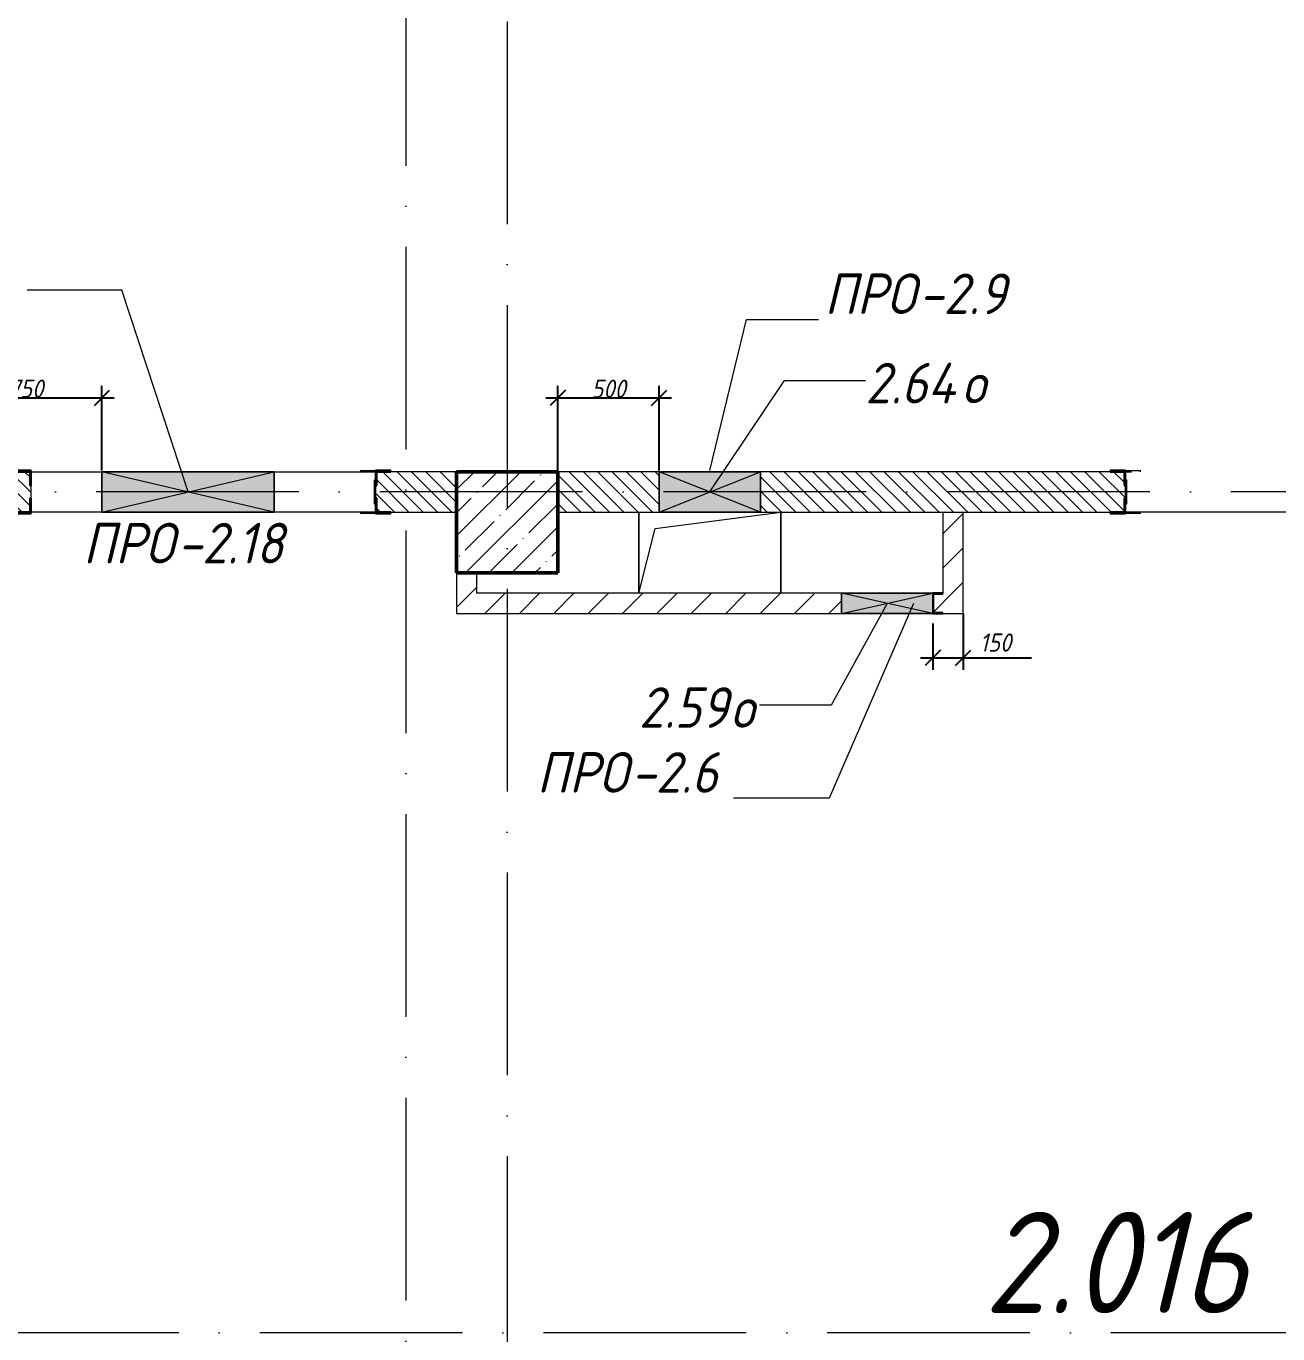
# Model space of a CAD drawing. Header units: millimetres. Extents: x -537608 to 253996, y -217170 to 186033.
# Drawn here: x -129522 to -123345, y 13550 to 20003 of the extents above; entities that cross this region are included whole.
import ezdxf

# ---------------------------------------------------------------- set-up
doc = ezdxf.new("R2010")
doc.units = ezdxf.units.MM
doc.linetypes.add('50_200_ШТРИХ_1Т_ш5_п1_п1_', pattern=[1400, 1000, -200, 0, -200])
for name, color, linetype, lineweight in [('A-____-____-DIMS', 7, 'Continuous', 9), ('A-DETL-GENF-OTLN', 7, 'Continuous', 9), ('A-FLOR-____-OTLN', 7, 'Continuous', 9), ('A-GENM-____-IDEN', 7, 'Continuous', 9), ('A-GENM-____-MCUT', 7, 'Continuous', 25), ('A-GENM-____-OTLN', 7, 'Continuous', 9), ('A-GENM-____-OTLN-1', 7, 'Continuous', 25), ('A-GLAZ-____-IDEN', 7, 'Continuous', 9), ('A-GLAZ-____-OTLN', 7, 'Continuous', 9), ('A-WALL-____-MCUT', 7, 'Continuous', 13), ('A-WALL-____-PATT-1', 7, 'Continuous', 9), ('A-WALL-FNSH-MCUT-1', 7, 'Continuous', 9), ('I-WALL-____-OTLN', 7, 'Continuous', 9), ('S-COLS-____-MCUT', 7, 'Continuous', 50), ('S-COLS-____-OTLN', 7, 'Continuous', 9), ('S-GRID-____-OTLN-1', 7, '50_200_ШТРИХ_1Т_ш5_п1_п1_', 9), ('Марки помещений', 7, 'Continuous', 9)]:
    doc.layers.add(name, color=color, linetype=linetype, lineweight=lineweight)
doc.styles.add('ISOCPEUR_I_11', font='isocpeui.ttf', dxfattribs={"width": 0.9, "height": 200})
doc.styles.add('ISOCPEUR_I_2', font='isocpeui.ttf', dxfattribs={"width": 0.9, "height": 140})
doc.styles.add('ISOCPEUR_I_7', font='isocpeui.ttf', dxfattribs={"width": 0.9, "height": 90})
doc.dimstyles.new('ISO-1_8_0_9К_СРЕДНИЙ_Кладочные_1', dxfattribs={"dimscale": 304.8, "dimtxt": 89.638306, "dimasz": 0.246063, "dimexe": 0.19685, "dimexo": 0, "dimgap": 0, "dimtad": 1, "dimdec": 3, "dimrnd": 0.001, "dimdsep": 46, "dimtxsty": 'ISOCPEUR_I_7', "dimblk1": 'OBLIQUE', "dimblk2": 'OBLIQUE', "dimsah": 1, "dimcen": 0.09, "dimdle": 0.19685, "dimazin": 0, "dimtfac": 1, "dimtdec": 4, "dimtix": 1, "dimtmove": 0, "dimatfit": 3, "dimfxl": 1, "dimtvp": 1, "dimtolj": 1, "dimtzin": 0, "dimarcsym": 2})
doc.dimstyles.new('ISO-1_8_0_9К_СРЕДНИЙ_Кладочные_2', dxfattribs={"dimscale": 304.8, "dimtxt": 89.638306, "dimasz": 0.246063, "dimexe": 0.19685, "dimexo": 0, "dimgap": 0, "dimtad": 1, "dimdec": 3, "dimrnd": 0.001, "dimdsep": 46, "dimtxsty": 'ISOCPEUR_I_7', "dimblk1": 'OBLIQUE', "dimblk2": 'OBLIQUE', "dimsah": 1, "dimcen": 0.09, "dimdle": 0.19685, "dimazin": 0, "dimtfac": 1, "dimtdec": 4, "dimtix": 1, "dimtmove": 1, "dimatfit": 3, "dimfxl": 1, "dimtvp": 1, "dimtolj": 1, "dimtzin": 0, "dimarcsym": 2})
pattern_1 = [(135, (-184647.673, -45376.493), (-35.35534, -35.35534), [])]
pattern_2 = [(45, (-184647.67, -45376.49), (-84.85281, 84.85281), [])]

# ---------------------------------------------------------------- blocks, each defined once
blk = doc.blocks.new('Фахверк_СКБ_Уголок - 200_3960-28268576-АР1_План отверстий 2 этажа в осях 1-64_Ю-ЯЯ')
at = {"layer": 'A-GENM-____-MCUT'}
for p, q in [((200, 156), (125, 156)), ((125, 156), (125, 81)), ((131, 81), (131, 150)), ((131, 150), (200, 150)), ((200, 150), (200, 156)), ((125, 81), (131, 81)), ((131, 19), (125, 19)), ((125, 19), (125, -56)), ((131, -50), (131, 19)), ((125, -56), (200, -56)), ((200, -50), (131, -50)), ((200, -56), (200, -50))]:
    blk.add_line(p, q, dxfattribs=at)
blk = doc.blocks.new('BSC_Колонна _Прямоугольная - 500х500-V62-АР1_План отверстий 2 этажа в осях 1-64_Ю-ЯЯ')
at = {"layer": 'S-COLS-____-OTLN'}
h = blk.add_hatch(dxfattribs=at)
h.set_pattern_fill('FP_73', color=256, style=0, pattern_type=2)
h.set_pattern_definition([(45, (-57500, -62931.04), (-114.04925, 114.04925), []), (45, (-57385.95, -62931.04), (-114.04925, 114.04925), [201.613, -40.323, 3.353, -36.97])])
h.paths.add_polyline_path([(-250, -250), (250, -250), (250, 250), (-250, 250)], flags=0)
at = {"layer": 'S-COLS-____-MCUT'}
for p, q in [((250, 250), (-250, 250)), ((-250, 250), (-250, -250)), ((250, -250), (250, 250)), ((-250, -250), (250, -250))]:
    blk.add_line(p, q, dxfattribs=at)
blk = doc.blocks.new('АР_Перемычка - АР_Перемычка-28444941-АР1_План отверстий 2 этажа в осях 1-64_Ю-ЯЯ')
at = {"layer": 'A-GENM-____-OTLN'}
blk.add_line((-400, -100), (-392, -100), dxfattribs=at)
blk = doc.blocks.new('154_Стойка_СКБ_Уголок - СМ-2480_200-28346303-АР1_План отверстий 2 этажа в осях 1-64_Ю-ЯЯ')
at = {"layer": 'A-GENM-____-MCUT'}
for p, q in [((125, 156), (125, 81)), ((200, 156), (125, 156)), ((131, 81), (131, 150)), ((131, 150), (200, 150)), ((200, 150), (200, 156)), ((125, 81), (131, 81)), ((131, 19), (125, 19)), ((125, 19), (125, -56)), ((131, -50), (131, 19)), ((125, -56), (200, -56)), ((200, -50), (131, -50)), ((200, -56), (200, -50))]:
    blk.add_line(p, q, dxfattribs=at)
blk = doc.blocks.new('Стойка_Влож_Полоса боковая - Полоса-V150-АР1_План отверстий 2 этажа в осях 1-64_Ю-ЯЯ')
at = {"layer": 'A-GENM-____-OTLN'}
for p, q in [((-5, 60), (0, 60)), ((-5, -60), (-5, 60)), ((0, 31), (0, -31)), ((0, -60), (-5, -60))]:
    blk.add_line(p, q, dxfattribs=at)
blk = doc.blocks.new('Стойка_Влож_Уголок_Опорный - Уголок-28213941-АР1_План отверстий 2 этажа в осях 1-64_Ю-ЯЯ')
at = {"layer": 'A-GENM-____-OTLN'}
for p, q in [((-212, -6), (-212, 0)), ((0, 0), (0, -6)), ((-212, -75), (-212, -6)), ((-212, -6), (-206, -6)), ((-6, -6), (0, -6)), ((0, -6), (0, -75)), ((-212, -75), (-206, -75)), ((-6, -75), (0, -75))]:
    blk.add_line(p, q, dxfattribs=at)
blk = doc.blocks.new('AR_Отверстие прямоугольное _в плите_ - AR_Отверстие прямоугольное _в плите_-V178-АР1_План отверстий 2 этажа в осях 1-64_Ю-ЯЯ')
at = {"layer": 'A-GENM-____-OTLN'}
for p, q in [((-350, 200), (-350, -200)), ((-270, 120), (350, 200)), ((350, -200), (350, 200)), ((-350, -200), (-270, 120))]:
    blk.add_line(p, q, dxfattribs=at)
blk = doc.blocks.new('AR_Отверстие прямоугольное _в стене_ - AR_Отверстие прямоугольное _в стене__ОВ-36819370-АР1_План отверстий 2 этажа в осях 1-64_Ю-ЯЯ')
at = {"layer": 'A-GLAZ-____-OTLN'}
blk.add_hatch(color=256, dxfattribs=at).paths.add_polyline_path([(250, 100), (-250, 100), (-250, -100), (250, -100)], flags=0)
at = {"layer": 'A-DETL-GENF-OTLN'}
for p, q in [((-250, -100), (-250, 100)), ((-250, 100), (250, 100)), ((250, 100), (-250, -100)), ((-250, 100), (250, -100)), ((250, 100), (-250, 100)), ((-250, 100), (-250, -100)), ((250, 100), (250, -100)), ((250, -100), (250, 100)), ((250, -100), (-250, -100)), ((-250, -100), (250, -100))]:
    blk.add_line(p, q, dxfattribs=at)
blk = doc.blocks.new('AR_Отверстие прямоугольное _в стене_ - AR_Отверстие прямоугольное _в стене__ОВ-36815583-АР1_План отверстий 2 этажа в осях 1-64_Ю-ЯЯ')
at = {"layer": 'A-GLAZ-____-OTLN'}
blk.add_hatch(color=256, dxfattribs=at).paths.add_polyline_path([(-225, 50), (-225, -50), (225, -50), (225, 50)], flags=0)
at = {"layer": 'A-DETL-GENF-OTLN'}
for p, q in [((-225, 50), (225, 50)), ((225, 50), (-225, -50)), ((-225, 50), (225, -50)), ((225, 50), (-225, 50)), ((225, 50), (225, -50)), ((225, -50), (225, 50)), ((225, -50), (-225, -50)), ((-225, -50), (225, -50))]:
    blk.add_line(p, q, dxfattribs=at)
blk = doc.blocks.new('AR_Отверстие прямоугольное _в стене_ - AR_Отверстие прямоугольное _в стене__ОВ-36816157-АР1_План отверстий 2 этажа в осях 1-64_Ю-ЯЯ')
at = {"layer": 'A-GLAZ-____-OTLN'}
blk.add_hatch(color=256, dxfattribs=at).paths.add_polyline_path([(-425, 100), (-425, -100), (425, -100), (425, 100)], flags=0)
at = {"layer": 'A-DETL-GENF-OTLN'}
for p, q in [((-425, -100), (-425, 100)), ((-425, 100), (425, 100)), ((425, 100), (-425, -100)), ((-425, 100), (425, -100)), ((425, 100), (-425, 100)), ((-425, 100), (-425, -100)), ((425, 100), (425, -100)), ((425, -100), (425, 100)), ((425, -100), (-425, -100)), ((-425, -100), (425, -100))]:
    blk.add_line(p, q, dxfattribs=at)
blk = doc.blocks.new('154_Фахверк_СКБ_Швеллер - Тип_100_3960_зеркало-36793856-АР1_План отверстий 2 этажа в осях 1-64_Ю-ЯЯ')
at = {"layer": 'A-GENM-____-MCUT'}
for p, q in [((175, 50), (125, 50)), ((125, 50), (125, -50)), ((128, 47), (175, 47)), ((128, -47), (128, 47)), ((175, 47), (175, 50)), ((125, -50), (175, -50)), ((175, -47), (128, -47)), ((175, -50), (175, -47))]:
    blk.add_line(p, q, dxfattribs=at)
blk = doc.blocks.new('_Oblique')
at = {"color": 0, "linetype": 'ByBlock', "lineweight": -2}
blk.add_line((-0.5, -0.5), (0.5, 0.5), dxfattribs=at)
blk = doc.blocks.new('*D2370')
at = {"layer": 'A-____-____-DIMS', "color": 0, "lineweight": -2, "transparency": 16777216}
for p, q in [((-129897.7, 17804.5), (-129897.7, 18228.7)), ((-129147.7, 17810.5), (-129147.7, 18228.7)), ((-129957.7, 18168.7), (-129087.7, 18168.7))]:
    blk.add_line(p, q, dxfattribs=at)
at = {"layer": 'Defpoints', "color": 0, "transparency": 16777216}
for p in [(-129147.7, 18168.7), (-129897.7, 17804.5), (-129147.7, 17810.5)]:
    blk.add_point(p, dxfattribs=at)
at = {"layer": 'A-____-____-DIMS', "color": 0, "lineweight": -2, "transparency": 16777216, "xscale": 75, "yscale": 75, "zscale": 75, "rotation": 180}
blk.add_blockref('_Oblique', (-129897.7, 18168.7), dxfattribs=at)
at = {"layer": 'A-____-____-DIMS', "color": 0, "lineweight": -2, "transparency": 16777216, "xscale": 75, "yscale": 75, "zscale": 75}
blk.add_blockref('_Oblique', (-129147.7, 18168.7), dxfattribs=at)
at = {"layer": 'A-____-____-DIMS', "color": 0, "transparency": 16777216, "insert": (-129522.7, 18214.3), "char_height": 90, "width": 409.578, "attachment_point": 5, "style": 'ISOCPEUR_I_7'}
blk.add_mtext('\\A1;750', dxfattribs=at)
blk = doc.blocks.new('*D2371')
at = {"layer": 'A-____-____-DIMS', "color": 0, "lineweight": -2, "transparency": 16777216}
for p, q in [((-126897.7, 17804.5), (-126897.7, 18228.7)), ((-126397.7, 17810.5), (-126397.7, 18228.7)), ((-126957.7, 18168.7), (-126337.7, 18168.7))]:
    blk.add_line(p, q, dxfattribs=at)
at = {"layer": 'Defpoints', "color": 0, "transparency": 16777216}
for p in [(-126397.7, 18168.7), (-126897.7, 17804.5), (-126397.7, 17810.5)]:
    blk.add_point(p, dxfattribs=at)
at = {"layer": 'A-____-____-DIMS', "color": 0, "lineweight": -2, "transparency": 16777216, "xscale": 75, "yscale": 75, "zscale": 75, "rotation": 180}
blk.add_blockref('_Oblique', (-126897.7, 18168.7), dxfattribs=at)
at = {"layer": 'A-____-____-DIMS', "color": 0, "lineweight": -2, "transparency": 16777216, "xscale": 75, "yscale": 75, "zscale": 75}
blk.add_blockref('_Oblique', (-126397.7, 18168.7), dxfattribs=at)
at = {"layer": 'A-____-____-DIMS', "color": 0, "transparency": 16777216, "insert": (-126647.7, 18213.7), "char_height": 90, "width": 409.578, "attachment_point": 5, "style": 'ISOCPEUR_I_7'}
blk.add_mtext('\\A1;500', dxfattribs=at)
blk = doc.blocks.new('*D2323')
at = {"layer": 'A-____-____-DIMS', "color": 0, "lineweight": -2, "transparency": 16777216}
for p, q in [((-124897.7, 17104.5), (-124897.7, 16826.2)), ((-125047.7, 17054.5), (-125047.7, 16826.2)), ((-125107.7, 16886.2), (-124897.7, 16886.2)), ((-124897.7, 16886.2), (-124561.4, 16886.2))]:
    blk.add_line(p, q, dxfattribs=at)
at = {"layer": 'Defpoints', "color": 0, "transparency": 16777216}
for p in [(-124897.7, 17104.5), (-125047.7, 17054.5), (-124897.7, 16886.2)]:
    blk.add_point(p, dxfattribs=at)
at = {"layer": 'A-____-____-DIMS', "color": 0, "lineweight": -2, "transparency": 16777216, "xscale": 75, "yscale": 75, "zscale": 75, "rotation": 180}
blk.add_blockref('_Oblique', (-125047.7, 16886.2), dxfattribs=at)
at = {"layer": 'A-____-____-DIMS', "color": 0, "lineweight": -2, "transparency": 16777216, "xscale": 75, "yscale": 75, "zscale": 75}
blk.add_blockref('_Oblique', (-124897.7, 16886.2), dxfattribs=at)
at = {"layer": 'A-____-____-DIMS', "color": 0, "transparency": 16777216, "insert": (-124815.6, 17006.2), "char_height": 90, "width": 368.207, "attachment_point": 1, "line_spacing_factor": 1.149209, "style": 'ISOCPEUR_I_7'}
blk.add_mtext('\\A1;150', dxfattribs=at)

msp = doc.modelspace()

# ---------------------------------------------------------------- hatches: boundary and pattern name
at = {"layer": 'A-WALL-____-PATT-1'}
h = msp.add_hatch(dxfattribs=at)
h.set_pattern_fill('FP_6', color=256, style=0, pattern_type=2)
h.set_pattern_definition(pattern_1)
h.paths.add_polyline_path([(-127791.6725, 17604.5485), (-127397.6725, 17604.5485), (-127397.6725, 17804.5485), (-127791.6725, 17804.5485), (-127791.6725, 17735.5485), (-127797.6725, 17735.5485), (-127797.6725, 17673.5485), (-127791.6725, 17673.5485), (-127791.6725, 17644.5485)], flags=0)
h.paths.add_polyline_path([(-129897.6725, 17604.5485), (-129503.6725, 17604.5485), (-129503.6725, 17673.5485), (-129497.6725, 17673.5485), (-129497.6725, 17735.5485), (-129503.6725, 17735.5485), (-129503.6725, 17804.5485), (-129897.6725, 17804.5485)], flags=0)
h = msp.add_hatch(dxfattribs=at)
h.set_pattern_fill('FP_6', color=256, style=0, pattern_type=2)
h.set_pattern_definition(pattern_1)
h.paths.add_polyline_path([(-121397.6725, 17604.5485), (-121397.6725, 17804.5485), (-122291.6725, 17804.5485), (-122291.6725, 17735.5485), (-122297.6725, 17735.5485), (-122297.6725, 17673.5485), (-122291.6725, 17673.5485), (-122291.6725, 17604.5485), (-122091.6725, 17604.5485)], flags=0)
h.paths.add_polyline_path([(-124172.6725, 17604.5485), (-124103.6725, 17604.5485), (-124103.6725, 17673.5485), (-124097.6725, 17673.5485), (-124097.6725, 17735.5485), (-124103.6725, 17735.5485), (-124103.6725, 17804.5485), (-125897.6725, 17804.5485), (-125897.6725, 17604.5485), (-124567.8309, 17604.5485)], flags=0)
h.paths.add_polyline_path([(-126897.6725, 17604.5485), (-126397.6725, 17604.5485), (-126397.6725, 17804.5485), (-126897.6725, 17804.5485)], flags=0)
h = msp.add_hatch(dxfattribs=at)
h.set_pattern_fill('FP_4', color=256, style=0, pattern_type=2)
h.set_pattern_definition(pattern_2)
h.paths.add_polyline_path([(-124997.6725, 17204.5485), (-124897.6725, 17204.5485), (-124897.6725, 17604.5485), (-124997.6725, 17604.5485)], flags=0)
h = msp.add_hatch(dxfattribs=at)
h.set_pattern_fill('FP_4', color=256, style=0, pattern_type=2)
h.set_pattern_definition(pattern_2)
h.paths.add_polyline_path([(-127297.6725, 17204.5485), (-127297.6725, 17304.5485), (-127397.6725, 17304.5485), (-127397.6725, 17204.5485)], flags=0)
h = msp.add_hatch(dxfattribs=at)
h.set_pattern_fill('FP_4', color=256, style=0, pattern_type=2)
h.set_pattern_definition(pattern_2)
h.paths.add_polyline_path([(-125497.6725, 17104.5485), (-125497.6725, 17204.5485), (-127397.6725, 17204.5485), (-127397.6725, 17104.5485), (-126335.3316, 17104.5485)], flags=0)
h.paths.add_polyline_path([(-124897.6725, 17104.5485), (-124897.6725, 17204.5485), (-124997.6725, 17204.5485), (-124997.6725, 17201.5485), (-125044.6725, 17201.5485), (-125044.6725, 17107.5485), (-124997.6725, 17107.5485), (-124997.6725, 17104.5485)], flags=0)

# ---------------------------------------------------------------- linework, layer by layer
at = {"layer": 'A-FLOR-____-OTLN'}
for p, q in [((-126497.6725, 17204.5485), (-126497.6725, 17604.5485)), ((-125797.6725, 17604.5485), (-125797.6725, 17204.5485))]:
    msp.add_line(p, q, dxfattribs=at)
at = {"layer": 'A-GENM-____-IDEN'}
for p, q in [((-126147.6725, 17810.5485), (-125967.2934, 18555.5153)), ((-125967.2934, 18555.5153), (-125611.5659, 18555.5153)), ((-125143.3349, 17154.5485), (-125558.6178, 16193.1849)), ((-125558.6178, 16193.1849), (-126031.4413, 16193.1849))]:
    msp.add_line(p, q, dxfattribs=at)
at = {"layer": 'A-GLAZ-____-IDEN'}
for p, q in [((-129050.0362, 18700.1326), (-129516.6834, 18700.1326)), ((-128722.6725, 17704.5485), (-129050.0362, 18700.1326)), ((-126147.6725, 17704.5485), (-125779.3851, 18254.0153)), ((-125779.3851, 18254.0153), (-125380.2101, 18254.0153)), ((-125272.6725, 17154.5485), (-125548.6795, 16652.8952)), ((-125548.6795, 16652.8952), (-125902.4875, 16652.8952))]:
    msp.add_line(p, q, dxfattribs=at)
at = {"layer": 'A-WALL-____-MCUT'}
for p, q in [((-127397.6725, 17804.5485), (-127722.6725, 17804.5485)), ((-126397.6725, 17804.5485), (-126897.6725, 17804.5485)), ((-124172.6725, 17804.5485), (-125897.6725, 17804.5485)), ((-129497.6725, 17673.5485), (-129497.6725, 17735.5485)), ((-127722.6725, 17604.5485), (-127397.6725, 17604.5485)), ((-126897.6725, 17604.5485), (-126397.6725, 17604.5485)), ((-125897.6725, 17604.5485), (-124172.6725, 17604.5485))]:
    msp.add_line(p, q, dxfattribs=at)
at = {"layer": 'A-WALL-FNSH-MCUT-1'}
for p, q in [((-124997.6725, 17604.5485), (-124997.6725, 17204.5485)), ((-124897.6725, 17104.5485), (-124897.6725, 17604.5485)), ((-127397.6725, 17304.5485), (-127397.6725, 17104.5485)), ((-127297.6725, 17204.5485), (-127297.6725, 17304.5485)), ((-125497.6725, 17204.5485), (-127297.6725, 17204.5485)), ((-127397.6725, 17104.5485), (-125497.6725, 17104.5485)), ((-124997.6725, 17104.5485), (-124897.6725, 17104.5485))]:
    msp.add_line(p, q, dxfattribs=at)
at = {"layer": 'I-WALL-____-OTLN'}
for p, q in [((-129497.6725, 17804.5485), (-129147.6725, 17804.5485)), ((-128297.6725, 17804.5485), (-127797.6725, 17804.5485)), ((-124097.6725, 17804.5485), (-124067.6725, 17804.5485)), ((-129147.6725, 17604.5485), (-129497.6725, 17604.5485)), ((-127797.6725, 17604.5485), (-128297.6725, 17604.5485)), ((-122297.6725, 17604.5485), (-124097.6725, 17604.5485))]:
    msp.add_line(p, q, dxfattribs=at)
at = {"layer": 'S-GRID-____-OTLN-1'}
for p, q in [((-127647.6725, 45516.3579), (-127647.6725, 7515.0943)), ((-127147.6725, 45228.1003), (-127147.6725, 7656.213)), ((-80573.2659, 17704.5485), (-189316.4427, 17704.5485)), ((-109167.6321, 13554.5485), (-189316.4427, 13554.5485))]:
    msp.add_line(p, q, dxfattribs=at)

# ---------------------------------------------------------------- block references
at = {"layer": 'A-GENM-____-OTLN'}
for name, p, rotation in [('Стойка_Влож_Уголок_Опорный - Уголок-28213941-АР1_План отверстий 2 этажа в осях 1-64_Ю-ЯЯ', (-127797.6725, 17598.5485), 269.9999999999995), ('Стойка_Влож_Уголок_Опорный - Уголок-28213941-АР1_План отверстий 2 этажа в осях 1-64_Ю-ЯЯ', (-124097.6725, 17810.5485), 89.99999999999955), ('Стойка_Влож_Полоса боковая - Полоса-V150-АР1_План отверстий 2 этажа в осях 1-64_Ю-ЯЯ', (-124097.6725, 17704.5485), 180)]:
    msp.add_blockref(name, p, dxfattribs=dict(at, rotation=rotation))
for name, p in [('Стойка_Влож_Полоса боковая - Полоса-V150-АР1_План отверстий 2 этажа в осях 1-64_Ю-ЯЯ', (-127797.6725, 17704.5485)), ('AR_Отверстие прямоугольное _в плите_ - AR_Отверстие прямоугольное _в плите_-V178-АР1_План отверстий 2 этажа в осях 1-64_Ю-ЯЯ', (-126147.6725, 17404.5485)), ('АР_Перемычка - АР_Перемычка-28444941-АР1_План отверстий 2 этажа в осях 1-64_Ю-ЯЯ', (-124097.6725, 17704.5485))]:
    msp.add_blockref(name, p, dxfattribs=at)
at = {"layer": 'A-GENM-____-OTLN-1', "rotation": 180}
for name, p in [('Фахверк_СКБ_Уголок - 200_3960-28268576-АР1_План отверстий 2 этажа в осях 1-64_Ю-ЯЯ', (-129372.6725, 17754.5485)), ('154_Стойка_СКБ_Уголок - СМ-2480_200-28346303-АР1_План отверстий 2 этажа в осях 1-64_Ю-ЯЯ', (-123972.6725, 17754.5485))]:
    msp.add_blockref(name, p, dxfattribs=at)
at = {"layer": 'A-GENM-____-OTLN-1'}
for name, p in [('154_Стойка_СКБ_Уголок - СМ-2480_200-28346303-АР1_План отверстий 2 этажа в осях 1-64_Ю-ЯЯ', (-127922.6725, 17654.5485)), ('154_Фахверк_СКБ_Швеллер - Тип_100_3960_зеркало-36793856-АР1_План отверстий 2 этажа в осях 1-64_Ю-ЯЯ', (-125172.6725, 17154.5485))]:
    msp.add_blockref(name, p, dxfattribs=at)
at = {"layer": 'A-GLAZ-____-OTLN', "rotation": 180}
for name, p in [('AR_Отверстие прямоугольное _в стене_ - AR_Отверстие прямоугольное _в стене__ОВ-36816157-АР1_План отверстий 2 этажа в осях 1-64_Ю-ЯЯ', (-128722.6725, 17704.5485)), ('AR_Отверстие прямоугольное _в стене_ - AR_Отверстие прямоугольное _в стене__ОВ-36819370-АР1_План отверстий 2 этажа в осях 1-64_Ю-ЯЯ', (-126147.6725, 17704.5485)), ('AR_Отверстие прямоугольное _в стене_ - AR_Отверстие прямоугольное _в стене__ОВ-36815583-АР1_План отверстий 2 этажа в осях 1-64_Ю-ЯЯ', (-125272.6725, 17154.5485))]:
    msp.add_blockref(name, p, dxfattribs=at)
at = {"layer": 'S-COLS-____-OTLN'}
msp.add_blockref('BSC_Колонна _Прямоугольная - 500х500-V62-АР1_План отверстий 2 этажа в осях 1-64_Ю-ЯЯ', (-127147.6725, 17554.5485), dxfattribs=at)

# ---------------------------------------------------------------- texts
at = {"layer": 'A-GENM-____-IDEN', "char_height": 200, "attachment_point": 1, "style": 'ISOCPEUR_I_11'}
for s, insert, width in [('ПРО', (-125581.9725, 18782.6314), 562.784625), ('-2.9', (-125117.6288, 18782.6314), 548.35425), ('ПРО', (-129240.7792, 17551.925), 562.784625), ('-2.18', (-128776.4354, 17551.925), 663.79725), ('ПРО', (-127001.8479, 16420.3011), 562.784625), ('-2.6', (-126537.5042, 16420.3011), 548.35425)]:
    msp.add_mtext(s, dxfattribs=dict(at, insert=insert, width=width))
at = {"layer": 'A-GLAZ-____-IDEN', "char_height": 200, "attachment_point": 1, "style": 'ISOCPEUR_I_11'}
for s, insert, width in [('2.64', (-125380.2101, 18341.6299), 577.215), ('\\fISOCPEUR|b0|i1|c204|p34|;\\W.9;о', (-124903.9601, 18341.6299), 158.734125), ('2.59', (-126497.942, 16740.5098), 548.35425), ('\\fISOCPEUR|b0|i1|c204|p34|;\\W.9;о', (-126045.5045, 16740.5098), 158.734125)]:
    msp.add_mtext(s, dxfattribs=dict(at, insert=insert, width=width))
at = {"layer": 'Марки помещений', "insert": (-124794.6418, 14151.6349), "char_height": 500, "width": 737.5525, "attachment_point": 1, "style": 'ISOCPEUR_I_2'}
msp.add_mtext('2.016', dxfattribs=at)

# ---------------------------------------------------------------- dimensions: what is measured, and where the dimension line sits
at = {"layer": 'A-____-____-DIMS'}
for base, p1, p2, override, picture, middle in [((-129147.6725, 18168.7372), (-129897.6725, 17804.5485), (-129147.6725, 17810.5485), {"dimpost": '<>', "dimfxl": 750.024}, '*D2370', (-129522.6725, 18214.3168)), ((-126397.6725, 18168.7372), (-126897.6725, 17804.5485), (-126397.6725, 17810.5485), {"dimpost": '<>', "dimfxl": 500.035999}, '*D2371', (-126647.6725, 18213.7372))]:
    dim = msp.add_linear_dim(base=base, p1=p1, p2=p2, dimstyle='ISO-1_8_0_9К_СРЕДНИЙ_Кладочные_2', override=override, dxfattribs=at)
    dim.commit()
    dim.dimension.update_dxf_attribs({"geometry": picture, "text_midpoint": middle})
dim = msp.add_linear_dim(base=(-124897.6725, 16886.1617), p1=(-125047.6725, 17054.5485), p2=(-124897.6725, 17104.5485), dimstyle='ISO-1_8_0_9К_СРЕДНИЙ_Кладочные_1', override={"dimpost": '<>', "dimfxl": 158.113883}, dxfattribs=at)
dim.commit()
dim.dimension.update_dxf_attribs({"geometry": '*D2323', "text_midpoint": (-124631.4921, 16886.1617), "dimtype": 160})

doc.saveas('drawing.dxf')
